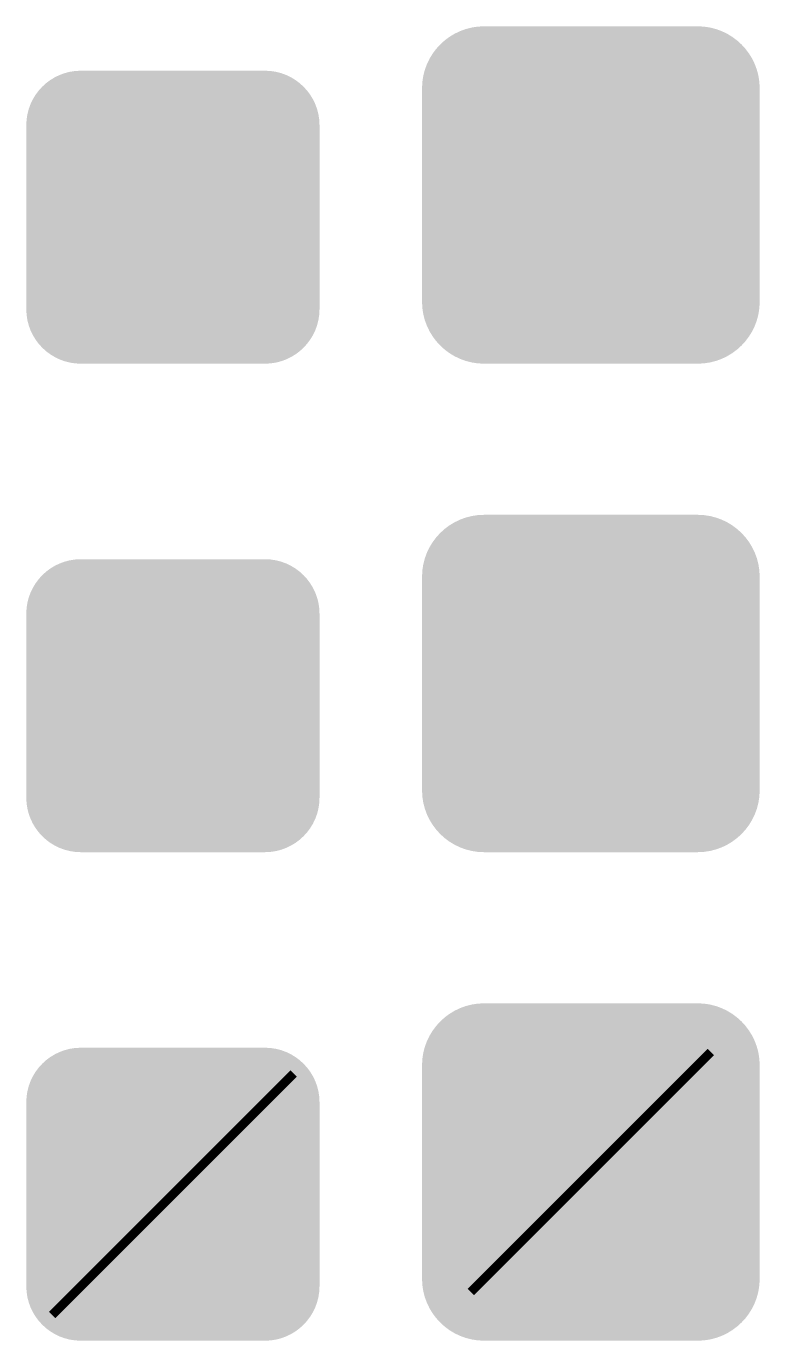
# Model space of a CAD drawing. Header units: millimetres. Extents: x 5277 to 6029, y 2052 to 2709.
# Drawn here: x 5937 to 5953.5, y 2447.63 to 2477.23 of the extents above; entities that cross this region are included whole.
import ezdxf

# ---------------------------------------------------------------- set-up
doc = ezdxf.new("R2010")
doc.units = ezdxf.units.MM
doc.layers.add('WaterTransportObj', color=7, linetype='CONTINUOUS', true_color=0x000000)

# ---------------------------------------------------------------- blocks, each defined once
blk = doc.blocks.new('602031307_план_мз')
at = {"layer": 'WaterTransportObj', "linetype": 'Continuous'}
h = blk.add_hatch(color=256, dxfattribs=at)
edge = h.paths.add_edge_path()
edge.add_spline(control_points=[(0, 0), (0, 0.675), (0.55, 1.225), (1.225, 1.225)], knot_values=[-1, -1, -1, -1, 0, 0, 0, 0], degree=3, periodic=0)
edge.add_line((1.225, 1.225), (5.372, 1.225))
edge.add_spline(control_points=[(5.372, 1.225), (6.047, 1.225), (6.598, 0.675), (6.598, 0)], knot_values=[-1, -1, -1, -1, 0, 0, 0, 0], degree=3, periodic=0)
edge.add_line((6.598, 0), (6.598, -4.147))
edge.add_spline(control_points=[(6.598, -4.147), (6.598, -4.822), (6.047, -5.372), (5.372, -5.372)], knot_values=[-1, -1, -1, -1, 0, 0, 0, 0], degree=3, periodic=0)
edge.add_line((5.372, -5.372), (1.225, -5.372))
edge.add_spline(control_points=[(1.225, -5.372), (0.55, -5.372), (0, -4.822), (0, -4.147)], knot_values=[-1, -1, -1, -1, 0, 0, 0, 0], degree=3, periodic=0)
edge.add_line((0, -4.147), (0, 0))
edge = h.paths.add_edge_path(flags=16)
edge.add_spline(control_points=[(0.313, -4.147), (0.313, -4.652), (0.72, -5.059), (1.225, -5.059)], knot_values=[-1, -1, -1, -1, 0, 0, 0, 0], degree=3, periodic=0)
edge.add_line((1.225, -5.059), (5.372, -5.059))
edge.add_spline(control_points=[(5.372, -5.059), (5.878, -5.059), (6.285, -4.652), (6.285, -4.147)], knot_values=[-1, -1, -1, -1, 0, 0, 0, 0], degree=3, periodic=0)
edge.add_line((6.285, -4.147), (6.285, 0))
edge.add_spline(control_points=[(6.285, 0), (6.285, 0.505), (5.878, 0.912), (5.372, 0.912)], knot_values=[-1, -1, -1, -1, 0, 0, 0, 0], degree=3, periodic=0)
edge.add_line((5.372, 0.912), (1.225, 0.912))
edge.add_spline(control_points=[(1.225, 0.912), (0.72, 0.912), (0.313, 0.505), (0.313, 0)], knot_values=[-1, -1, -1, -1, 0, 0, 0, 0], degree=3, periodic=0)
edge.add_line((0.313, 0), (0.313, -4.147))
at = {"layer": 'WaterTransportObj', "linetype": 'Continuous', "true_color": 0xff0000}
h = blk.add_hatch(color=1, dxfattribs=at)
edge = h.paths.add_edge_path()
edge.add_line((0.313, 0), (0.313, -4.147))
edge.add_spline(control_points=[(0.313, -4.147), (0.313, -4.652), (0.72, -5.059), (1.225, -5.059)], knot_values=[-1, -1, -1, -1, 0, 0, 0, 0], degree=3, periodic=0)
edge.add_line((1.225, -5.059), (5.372, -5.059))
edge.add_spline(control_points=[(5.372, -5.059), (5.878, -5.059), (6.285, -4.652), (6.285, -4.147)], knot_values=[-1, -1, -1, -1, 0, 0, 0, 0], degree=3, periodic=0)
edge.add_line((6.285, -4.147), (6.285, 0))
edge.add_spline(control_points=[(6.285, 0), (6.285, 0.505), (5.878, 0.912), (5.372, 0.912)], knot_values=[-1, -1, -1, -1, 0, 0, 0, 0], degree=3, periodic=0)
edge.add_line((5.372, 0.912), (1.225, 0.912))
edge.add_spline(control_points=[(1.225, 0.912), (0.72, 0.912), (0.313, 0.505), (0.313, 0)], knot_values=[-1, -1, -1, -1, 0, 0, 0, 0], degree=3, periodic=0)
at = {"layer": 'WaterTransportObj', "linetype": 'Continuous'}
blk.add_hatch(color=256, dxfattribs=at).paths.add_polyline_path([(3.812, 0.432), (3.827, 0.432), (3.845, 0.429), (3.849, 0.425), (3.892, 0.407), (3.936, 0.341), (3.936, 0.294), (3.936, -1.074), (3.936, -2.441), (3.936, -2.919), (3.936, -3.396), (3.936, -3.407), (3.933, -3.426), (3.929, -3.433), (4.06, -3.433), (4.06, -2.35), (4.06, -1.267), (4.06, -0.888), (4.06, -0.508), (4.06, -0.479), (4.097, -0.435), (4.133, -0.421), (4.137, -0.421), (4.14, -0.421), (4.155, -0.414), (4.184, -0.414), (4.224, -0.435), (4.235, -0.457), (6.037, -3.389), (6.044, -3.404), (6.051, -3.429), (6.051, -3.44), (6.051, -3.488), (6.004, -3.535), (5.956, -3.535), (5.395, -3.535), (5.395, -3.55), (5.395, -3.739), (5.395, -3.776), (5.373, -3.87), (5.351, -3.929), (5.336, -3.969), (5.289, -4.06), (5.256, -4.111), (5.227, -4.159), (5.161, -4.242), (5.125, -4.279), (5.078, -4.326), (4.972, -4.374), (4.913, -4.374), (4.855, -4.374), (4.713, -4.301), (4.629, -4.228), (4.618, -4.217), (4.596, -4.199), (4.585, -4.191), (4.574, -4.184), (4.556, -4.173), (4.549, -4.17), (4.534, -4.155), (4.531, -4.159), (4.527, -4.162), (4.523, -4.166), (4.514, -4.173), (4.509, -4.177), (4.503, -4.18), (4.489, -4.191), (4.48, -4.199), (4.47, -4.206), (4.454, -4.221), (4.447, -4.228), (4.363, -4.301), (4.217, -4.374), (4.155, -4.374), (4.1, -4.374), (3.987, -4.323), (3.929, -4.272), (3.922, -4.264), (3.918, -4.261), (3.905, -4.252), (3.896, -4.246), (3.887, -4.241), (3.874, -4.231), (3.871, -4.228), (3.863, -4.221), (3.849, -4.206), (3.841, -4.199), (3.834, -4.191), (3.823, -4.184), (3.82, -4.184), (3.812, -4.18), (3.798, -4.173), (3.79, -4.17), (3.783, -4.17), (3.776, -4.166), (3.776, -4.162), (3.77, -4.166), (3.765, -4.17), (3.759, -4.173), (3.745, -4.184), (3.736, -4.191), (3.727, -4.199), (3.706, -4.217), (3.696, -4.228), (3.619, -4.293), (3.484, -4.363), (3.426, -4.366), (3.422, -4.368), (3.418, -4.37), (3.415, -4.372), (3.407, -4.374), (3.404, -4.374), (3.382, -4.374), (3.338, -4.366), (3.316, -4.359), (3.313, -4.359), (3.304, -4.355), (3.298, -4.352), (3.293, -4.348), (3.283, -4.345), (3.28, -4.345), (3.276, -4.345), (3.265, -4.337), (3.258, -4.33), (3.229, -4.315), (3.189, -4.29), (3.178, -4.279), (3.17, -4.272), (3.167, -4.272), (3.161, -4.268), (3.159, -4.264), (3.158, -4.261), (3.152, -4.253), (3.149, -4.25), (3.149, -4.246), (3.141, -4.239), (3.134, -4.235), (3.119, -4.228), (3.108, -4.217), (3.087, -4.199), (3.076, -4.191), (3.065, -4.184), (3.046, -4.173), (3.039, -4.17), (3.025, -4.155), (3.021, -4.159), (3.017, -4.162), (3.014, -4.166), (3.005, -4.173), (2.999, -4.177), (2.994, -4.18), (2.979, -4.191), (2.97, -4.199), (2.961, -4.206), (2.944, -4.221), (2.937, -4.228), (2.853, -4.301), (2.707, -4.374), (2.645, -4.374), (2.587, -4.374), (2.445, -4.301), (2.361, -4.228), (2.346, -4.217), (2.313, -4.191), (2.295, -4.177), (2.284, -4.166), (2.273, -4.155), (2.266, -4.16), (2.259, -4.166), (2.252, -4.171), (2.233, -4.184), (2.222, -4.191), (2.211, -4.199), (2.19, -4.217), (2.179, -4.228), (2.095, -4.301), (1.952, -4.374), (1.894, -4.374), (1.839, -4.374), (1.737, -4.334), (1.69, -4.293), (1.653, -4.264), (1.581, -4.184), (1.544, -4.133), (1.467, -4.02), (1.391, -3.827), (1.391, -3.747), (1.391, -3.739), (1.391, -3.55), (1.391, -3.535), (0.822, -3.535), (0.618, -3.535), (0.549, -3.535), (0.479, -3.466), (0.479, -3.396), (0.479, -3.367), (0.498, -3.32), (0.516, -3.302), (3.688, 0.381), (3.714, 0.407), (3.768, 0.432), (3.798, 0.432)])
blk = doc.blocks.new('602031307_план_рз')
at = {"layer": 'WaterTransportObj', "linetype": 'Continuous'}
h = blk.add_hatch(color=256, dxfattribs=at)
edge = h.paths.add_edge_path()
edge.add_spline(control_points=[(-0.095, -0.169), (-0.095, 0.599), (0.531, 1.225), (1.3, 1.225)], knot_values=[-1, -1, -1, -1, 0, 0, 0, 0], degree=3, periodic=0)
edge.add_line((1.3, 1.225), (6.108, 1.225))
edge.add_spline(control_points=[(6.108, 1.225), (6.877, 1.225), (7.503, 0.599), (7.503, -0.169)], knot_values=[-1, -1, -1, -1, 0, 0, 0, 0], degree=3, periodic=0)
edge.add_line((7.503, -0.169), (7.503, -4.978))
edge.add_spline(control_points=[(7.503, -4.978), (7.503, -5.747), (6.877, -6.372), (6.108, -6.372)], knot_values=[-1, -1, -1, -1, 0, 0, 0, 0], degree=3, periodic=0)
edge.add_line((6.108, -6.372), (1.3, -6.372))
edge.add_spline(control_points=[(1.3, -6.372), (0.531, -6.372), (-0.095, -5.747), (-0.095, -4.978)], knot_values=[-1, -1, -1, -1, 0, 0, 0, 0], degree=3, periodic=0)
edge.add_line((-0.095, -4.978), (-0.095, -0.169))
edge = h.paths.add_edge_path(flags=16)
edge.add_spline(control_points=[(0.218, -4.978), (0.218, -5.577), (0.701, -6.059), (1.3, -6.059)], knot_values=[-1, -1, -1, -1, 0, 0, 0, 0], degree=3, periodic=0)
edge.add_line((1.3, -6.059), (6.108, -6.059))
edge.add_spline(control_points=[(6.108, -6.059), (6.707, -6.059), (7.19, -5.577), (7.19, -4.978)], knot_values=[-1, -1, -1, -1, 0, 0, 0, 0], degree=3, periodic=0)
edge.add_line((7.19, -4.978), (7.19, -0.169))
edge.add_spline(control_points=[(7.19, -0.169), (7.19, 0.43), (6.707, 0.912), (6.108, 0.912)], knot_values=[-1, -1, -1, -1, 0, 0, 0, 0], degree=3, periodic=0)
edge.add_line((6.108, 0.912), (1.3, 0.912))
edge.add_spline(control_points=[(1.3, 0.912), (0.701, 0.912), (0.218, 0.43), (0.218, -0.169)], knot_values=[-1, -1, -1, -1, 0, 0, 0, 0], degree=3, periodic=0)
edge.add_line((0.218, -0.169), (0.218, -4.978))
at = {"layer": 'WaterTransportObj', "linetype": 'Continuous', "true_color": 0xff0000}
h = blk.add_hatch(color=1, dxfattribs=at)
edge = h.paths.add_edge_path()
edge.add_spline(control_points=[(0.218, -4.978), (0.218, -5.577), (0.701, -6.059), (1.3, -6.059)], knot_values=[-1, -1, -1, -1, 0, 0, 0, 0], degree=3, periodic=0)
edge.add_line((1.3, -6.059), (6.108, -6.059))
edge.add_spline(control_points=[(6.108, -6.059), (6.707, -6.059), (7.19, -5.577), (7.19, -4.978)], knot_values=[-1, -1, -1, -1, 0, 0, 0, 0], degree=3, periodic=0)
edge.add_line((7.19, -4.978), (7.19, -0.169))
edge.add_spline(control_points=[(7.19, -0.169), (7.19, 0.43), (6.707, 0.912), (6.108, 0.912)], knot_values=[-1, -1, -1, -1, 0, 0, 0, 0], degree=3, periodic=0)
edge.add_line((6.108, 0.912), (1.3, 0.912))
edge.add_spline(control_points=[(1.3, 0.912), (0.701, 0.912), (0.218, 0.43), (0.218, -0.169)], knot_values=[-1, -1, -1, -1, 0, 0, 0, 0], degree=3, periodic=0)
edge.add_line((0.218, -0.169), (0.218, -4.978))
at = {"layer": 'WaterTransportObj', "linetype": 'Continuous'}
h = blk.add_hatch(color=256, dxfattribs=at)
edge = h.paths.add_edge_path()
edge.add_line((0.426, -0.513), (0.426, -4.634))
edge.add_spline(control_points=[(0.426, -4.634), (0.426, -5.305), (0.973, -5.852), (1.644, -5.852)], knot_values=[0, 0, 0, 0, 1, 1, 1, 1], degree=3, periodic=0)
edge.add_line((1.644, -5.852), (5.765, -5.852))
edge.add_spline(control_points=[(5.765, -5.852), (6.435, -5.852), (6.983, -5.305), (6.983, -4.634)], knot_values=[0, 0, 0, 0, 1, 1, 1, 1], degree=3, periodic=0)
edge.add_line((6.983, -4.634), (6.983, -0.513))
edge.add_spline(control_points=[(6.983, -0.513), (6.983, 0.158), (6.435, 0.705), (5.765, 0.705)], knot_values=[0, 0, 0, 0, 1, 1, 1, 1], degree=3, periodic=0)
edge.add_line((5.765, 0.705), (1.644, 0.705))
edge.add_spline(control_points=[(1.644, 0.705), (0.973, 0.705), (0.426, 0.158), (0.426, -0.513)], knot_values=[0, 0, 0, 0, 1, 1, 1, 1], degree=3, periodic=0)
edge = h.paths.add_edge_path(flags=16)
edge.add_spline(control_points=[(0.737, -4.634), (0.737, -5.136), (1.142, -5.541), (1.644, -5.541)], knot_values=[-1, -1, -1, -1, 0, 0, 0, 0], degree=3, periodic=0)
edge.add_line((1.644, -5.541), (5.765, -5.541))
edge.add_spline(control_points=[(5.765, -5.541), (6.267, -5.541), (6.671, -5.136), (6.671, -4.634)], knot_values=[-1, -1, -1, -1, 0, 0, 0, 0], degree=3, periodic=0)
edge.add_line((6.671, -4.634), (6.671, -0.513))
edge.add_spline(control_points=[(6.671, -0.513), (6.671, -0.011), (6.267, 0.394), (5.765, 0.394)], knot_values=[-1, -1, -1, -1, 0, 0, 0, 0], degree=3, periodic=0)
edge.add_line((5.765, 0.394), (1.644, 0.394))
edge.add_spline(control_points=[(1.644, 0.394), (1.142, 0.394), (0.737, -0.011), (0.737, -0.513)], knot_values=[-1, -1, -1, -1, 0, 0, 0, 0], degree=3, periodic=0)
edge.add_line((0.737, -0.513), (0.737, -4.634))
blk.add_hatch(color=256, dxfattribs=at).paths.add_polyline_path([(4.199, -0.081), (4.213, -0.081), (4.232, -0.084), (4.235, -0.088), (4.279, -0.106), (4.323, -0.172), (4.323, -0.219), (4.323, -1.587), (4.323, -2.954), (4.323, -3.432), (4.323, -3.909), (4.323, -3.92), (4.319, -3.939), (4.316, -3.946), (4.447, -3.946), (4.447, -2.863), (4.447, -1.78), (4.447, -1.401), (4.447, -1.021), (4.447, -0.992), (4.483, -0.948), (4.52, -0.934), (4.523, -0.934), (4.527, -0.934), (4.542, -0.927), (4.571, -0.927), (4.611, -0.948), (4.622, -0.97), (6.423, -3.902), (6.431, -3.917), (6.438, -3.942), (6.438, -3.953), (6.438, -4.001), (6.39, -4.048), (6.343, -4.048), (5.781, -4.048), (5.781, -4.063), (5.781, -4.252), (5.781, -4.289), (5.76, -4.383), (5.738, -4.442), (5.723, -4.482), (5.676, -4.573), (5.643, -4.624), (5.614, -4.672), (5.548, -4.755), (5.512, -4.792), (5.464, -4.839), (5.358, -4.887), (5.3, -4.887), (5.242, -4.887), (5.1, -4.814), (5.016, -4.741), (5.005, -4.73), (4.983, -4.712), (4.972, -4.704), (4.961, -4.697), (4.943, -4.686), (4.935, -4.682), (4.921, -4.668), (4.917, -4.672), (4.914, -4.675), (4.91, -4.679), (4.901, -4.686), (4.895, -4.69), (4.89, -4.693), (4.875, -4.704), (4.866, -4.712), (4.857, -4.719), (4.841, -4.734), (4.833, -4.741), (4.749, -4.814), (4.604, -4.887), (4.542, -4.887), (4.487, -4.887), (4.374, -4.836), (4.316, -4.785), (4.308, -4.777), (4.305, -4.774), (4.292, -4.765), (4.283, -4.759), (4.274, -4.754), (4.261, -4.744), (4.257, -4.741), (4.25, -4.734), (4.235, -4.719), (4.228, -4.712), (4.221, -4.704), (4.21, -4.697), (4.206, -4.697), (4.199, -4.693), (4.184, -4.686), (4.177, -4.682), (4.17, -4.682), (4.162, -4.679), (4.162, -4.675), (4.157, -4.679), (4.151, -4.682), (4.146, -4.686), (4.131, -4.697), (4.122, -4.704), (4.113, -4.712), (4.093, -4.73), (4.082, -4.741), (4.006, -4.806), (3.871, -4.876), (3.812, -4.879), (3.809, -4.881), (3.805, -4.883), (3.801, -4.885), (3.794, -4.887), (3.79, -4.887), (3.769, -4.887), (3.725, -4.879), (3.703, -4.872), (3.699, -4.872), (3.69, -4.868), (3.685, -4.865), (3.679, -4.861), (3.67, -4.858), (3.666, -4.858), (3.663, -4.858), (3.652, -4.85), (3.645, -4.843), (3.615, -4.828), (3.575, -4.803), (3.564, -4.792), (3.557, -4.785), (3.553, -4.785), (3.548, -4.781), (3.546, -4.777), (3.544, -4.774), (3.539, -4.766), (3.535, -4.763), (3.535, -4.759), (3.528, -4.752), (3.521, -4.748), (3.506, -4.741), (3.495, -4.73), (3.473, -4.712), (3.462, -4.704), (3.451, -4.697), (3.433, -4.686), (3.426, -4.682), (3.411, -4.668), (3.408, -4.672), (3.404, -4.675), (3.4, -4.679), (3.391, -4.686), (3.386, -4.69), (3.38, -4.693), (3.366, -4.704), (3.357, -4.712), (3.347, -4.719), (3.331, -4.734), (3.324, -4.741), (3.24, -4.814), (3.094, -4.887), (3.032, -4.887), (2.974, -4.887), (2.831, -4.814), (2.748, -4.741), (2.733, -4.73), (2.7, -4.704), (2.682, -4.69), (2.671, -4.679), (2.66, -4.668), (2.653, -4.673), (2.645, -4.679), (2.638, -4.684), (2.62, -4.697), (2.609, -4.704), (2.598, -4.712), (2.576, -4.73), (2.565, -4.741), (2.481, -4.814), (2.339, -4.887), (2.281, -4.887), (2.226, -4.887), (2.124, -4.847), (2.077, -4.806), (2.04, -4.777), (1.967, -4.697), (1.931, -4.646), (1.854, -4.533), (1.778, -4.34), (1.778, -4.259), (1.778, -4.252), (1.778, -4.063), (1.778, -4.048), (1.209, -4.048), (1.004, -4.048), (0.935, -4.048), (0.866, -3.979), (0.866, -3.909), (0.866, -3.88), (0.884, -3.833), (0.902, -3.815), (4.075, -0.132), (4.1, -0.106), (4.155, -0.081), (4.184, -0.081)])
blk = doc.blocks.new('602031307_рек_мз')
at = {"layer": 'WaterTransportObj', "linetype": 'Continuous'}
h = blk.add_hatch(color=256, dxfattribs=at)
edge = h.paths.add_edge_path()
edge.add_spline(control_points=[(0, 0), (0, 0.675), (0.55, 1.225), (1.225, 1.225)], knot_values=[-1, -1, -1, -1, 0, 0, 0, 0], degree=3, periodic=0)
edge.add_line((1.225, 1.225), (5.372, 1.225))
edge.add_spline(control_points=[(5.372, 1.225), (6.047, 1.225), (6.598, 0.675), (6.598, 0)], knot_values=[-1, -1, -1, -1, 0, 0, 0, 0], degree=3, periodic=0)
edge.add_line((6.598, 0), (6.598, -4.147))
edge.add_spline(control_points=[(6.598, -4.147), (6.598, -4.822), (6.047, -5.372), (5.372, -5.372)], knot_values=[-1, -1, -1, -1, 0, 0, 0, 0], degree=3, periodic=0)
edge.add_line((5.372, -5.372), (1.225, -5.372))
edge.add_spline(control_points=[(1.225, -5.372), (0.55, -5.372), (0, -4.822), (0, -4.147)], knot_values=[-1, -1, -1, -1, 0, 0, 0, 0], degree=3, periodic=0)
edge.add_line((0, -4.147), (0, 0))
edge = h.paths.add_edge_path(flags=16)
edge.add_spline(control_points=[(0.313, -4.147), (0.313, -4.652), (0.72, -5.059), (1.225, -5.059)], knot_values=[-1, -1, -1, -1, 0, 0, 0, 0], degree=3, periodic=0)
edge.add_line((1.225, -5.059), (5.372, -5.059))
edge.add_spline(control_points=[(5.372, -5.059), (5.878, -5.059), (6.285, -4.652), (6.285, -4.147)], knot_values=[-1, -1, -1, -1, 0, 0, 0, 0], degree=3, periodic=0)
edge.add_line((6.285, -4.147), (6.285, 0))
edge.add_spline(control_points=[(6.285, 0), (6.285, 0.505), (5.878, 0.912), (5.372, 0.912)], knot_values=[-1, -1, -1, -1, 0, 0, 0, 0], degree=3, periodic=0)
edge.add_line((5.372, 0.912), (1.225, 0.912))
edge.add_spline(control_points=[(1.225, 0.912), (0.72, 0.912), (0.313, 0.505), (0.313, 0)], knot_values=[-1, -1, -1, -1, 0, 0, 0, 0], degree=3, periodic=0)
edge.add_line((0.313, 0), (0.313, -4.147))
at = {"layer": 'WaterTransportObj', "linetype": 'Continuous', "true_color": 0xffff00}
h = blk.add_hatch(color=2, dxfattribs=at)
edge = h.paths.add_edge_path()
edge.add_line((0.313, 0), (0.313, -4.147))
edge.add_spline(control_points=[(0.313, -4.147), (0.313, -4.652), (0.72, -5.059), (1.225, -5.059)], knot_values=[-1, -1, -1, -1, 0, 0, 0, 0], degree=3, periodic=0)
edge.add_line((1.225, -5.059), (5.372, -5.059))
edge.add_spline(control_points=[(5.372, -5.059), (5.878, -5.059), (6.285, -4.652), (6.285, -4.147)], knot_values=[-1, -1, -1, -1, 0, 0, 0, 0], degree=3, periodic=0)
edge.add_line((6.285, -4.147), (6.285, 0))
edge.add_spline(control_points=[(6.285, 0), (6.285, 0.505), (5.878, 0.912), (5.372, 0.912)], knot_values=[-1, -1, -1, -1, 0, 0, 0, 0], degree=3, periodic=0)
edge.add_line((5.372, 0.912), (1.225, 0.912))
edge.add_spline(control_points=[(1.225, 0.912), (0.72, 0.912), (0.313, 0.505), (0.313, 0)], knot_values=[-1, -1, -1, -1, 0, 0, 0, 0], degree=3, periodic=0)
at = {"layer": 'WaterTransportObj', "linetype": 'Continuous'}
blk.add_hatch(color=256, dxfattribs=at).paths.add_polyline_path([(3.812, 0.432), (3.827, 0.432), (3.845, 0.429), (3.849, 0.425), (3.892, 0.407), (3.936, 0.341), (3.936, 0.294), (3.936, -1.074), (3.936, -2.441), (3.936, -2.919), (3.936, -3.396), (3.936, -3.407), (3.933, -3.426), (3.929, -3.433), (4.06, -3.433), (4.06, -2.35), (4.06, -1.267), (4.06, -0.888), (4.06, -0.508), (4.06, -0.479), (4.097, -0.435), (4.133, -0.421), (4.137, -0.421), (4.14, -0.421), (4.155, -0.414), (4.184, -0.414), (4.224, -0.435), (4.235, -0.457), (6.037, -3.389), (6.044, -3.404), (6.051, -3.429), (6.051, -3.44), (6.051, -3.488), (6.004, -3.535), (5.956, -3.535), (5.395, -3.535), (5.395, -3.55), (5.395, -3.739), (5.395, -3.776), (5.373, -3.87), (5.351, -3.929), (5.336, -3.969), (5.289, -4.06), (5.256, -4.111), (5.227, -4.159), (5.161, -4.242), (5.125, -4.279), (5.078, -4.326), (4.972, -4.374), (4.913, -4.374), (4.855, -4.374), (4.713, -4.301), (4.629, -4.228), (4.618, -4.217), (4.596, -4.199), (4.585, -4.191), (4.574, -4.184), (4.556, -4.173), (4.549, -4.17), (4.534, -4.155), (4.531, -4.159), (4.527, -4.162), (4.523, -4.166), (4.514, -4.173), (4.509, -4.177), (4.503, -4.18), (4.489, -4.191), (4.48, -4.199), (4.47, -4.206), (4.454, -4.221), (4.447, -4.228), (4.363, -4.301), (4.217, -4.374), (4.155, -4.374), (4.1, -4.374), (3.987, -4.323), (3.929, -4.272), (3.922, -4.264), (3.918, -4.261), (3.905, -4.252), (3.896, -4.246), (3.887, -4.241), (3.874, -4.231), (3.871, -4.228), (3.863, -4.221), (3.849, -4.206), (3.841, -4.199), (3.834, -4.191), (3.823, -4.184), (3.82, -4.184), (3.812, -4.18), (3.798, -4.173), (3.79, -4.17), (3.783, -4.17), (3.776, -4.166), (3.776, -4.162), (3.77, -4.166), (3.765, -4.17), (3.759, -4.173), (3.745, -4.184), (3.736, -4.191), (3.727, -4.199), (3.706, -4.217), (3.696, -4.228), (3.619, -4.293), (3.484, -4.363), (3.426, -4.366), (3.422, -4.368), (3.418, -4.37), (3.415, -4.372), (3.407, -4.374), (3.404, -4.374), (3.382, -4.374), (3.338, -4.366), (3.316, -4.359), (3.313, -4.359), (3.304, -4.355), (3.298, -4.352), (3.293, -4.348), (3.283, -4.345), (3.28, -4.345), (3.276, -4.345), (3.265, -4.337), (3.258, -4.33), (3.229, -4.315), (3.189, -4.29), (3.178, -4.279), (3.17, -4.272), (3.167, -4.272), (3.161, -4.268), (3.159, -4.264), (3.158, -4.261), (3.152, -4.253), (3.149, -4.25), (3.149, -4.246), (3.141, -4.239), (3.134, -4.235), (3.119, -4.228), (3.108, -4.217), (3.087, -4.199), (3.076, -4.191), (3.065, -4.184), (3.046, -4.173), (3.039, -4.17), (3.025, -4.155), (3.021, -4.159), (3.017, -4.162), (3.014, -4.166), (3.005, -4.173), (2.999, -4.177), (2.994, -4.18), (2.979, -4.191), (2.97, -4.199), (2.961, -4.206), (2.944, -4.221), (2.937, -4.228), (2.853, -4.301), (2.707, -4.374), (2.645, -4.374), (2.587, -4.374), (2.445, -4.301), (2.361, -4.228), (2.346, -4.217), (2.313, -4.191), (2.295, -4.177), (2.284, -4.166), (2.273, -4.155), (2.266, -4.16), (2.259, -4.166), (2.252, -4.171), (2.233, -4.184), (2.222, -4.191), (2.211, -4.199), (2.19, -4.217), (2.179, -4.228), (2.095, -4.301), (1.952, -4.374), (1.894, -4.374), (1.839, -4.374), (1.737, -4.334), (1.69, -4.293), (1.653, -4.264), (1.581, -4.184), (1.544, -4.133), (1.467, -4.02), (1.391, -3.827), (1.391, -3.747), (1.391, -3.739), (1.391, -3.55), (1.391, -3.535), (0.822, -3.535), (0.618, -3.535), (0.549, -3.535), (0.479, -3.466), (0.479, -3.396), (0.479, -3.367), (0.498, -3.32), (0.516, -3.302), (3.688, 0.381), (3.714, 0.407), (3.768, 0.432), (3.798, 0.432)])
blk = doc.blocks.new('602031307_рек_рз')
at = {"layer": 'WaterTransportObj', "linetype": 'Continuous'}
h = blk.add_hatch(color=256, dxfattribs=at)
edge = h.paths.add_edge_path()
edge.add_spline(control_points=[(-0.095, -0.169), (-0.095, 0.599), (0.531, 1.225), (1.3, 1.225)], knot_values=[-1, -1, -1, -1, 0, 0, 0, 0], degree=3, periodic=0)
edge.add_line((1.3, 1.225), (6.108, 1.225))
edge.add_spline(control_points=[(6.108, 1.225), (6.877, 1.225), (7.503, 0.599), (7.503, -0.169)], knot_values=[-1, -1, -1, -1, 0, 0, 0, 0], degree=3, periodic=0)
edge.add_line((7.503, -0.169), (7.503, -4.978))
edge.add_spline(control_points=[(7.503, -4.978), (7.503, -5.747), (6.877, -6.372), (6.108, -6.372)], knot_values=[-1, -1, -1, -1, 0, 0, 0, 0], degree=3, periodic=0)
edge.add_line((6.108, -6.372), (1.3, -6.372))
edge.add_spline(control_points=[(1.3, -6.372), (0.531, -6.372), (-0.095, -5.747), (-0.095, -4.978)], knot_values=[-1, -1, -1, -1, 0, 0, 0, 0], degree=3, periodic=0)
edge.add_line((-0.095, -4.978), (-0.095, -0.169))
edge = h.paths.add_edge_path(flags=16)
edge.add_spline(control_points=[(0.218, -4.978), (0.218, -5.577), (0.701, -6.059), (1.3, -6.059)], knot_values=[-1, -1, -1, -1, 0, 0, 0, 0], degree=3, periodic=0)
edge.add_line((1.3, -6.059), (6.108, -6.059))
edge.add_spline(control_points=[(6.108, -6.059), (6.707, -6.059), (7.19, -5.577), (7.19, -4.978)], knot_values=[-1, -1, -1, -1, 0, 0, 0, 0], degree=3, periodic=0)
edge.add_line((7.19, -4.978), (7.19, -0.169))
edge.add_spline(control_points=[(7.19, -0.169), (7.19, 0.43), (6.707, 0.912), (6.108, 0.912)], knot_values=[-1, -1, -1, -1, 0, 0, 0, 0], degree=3, periodic=0)
edge.add_line((6.108, 0.912), (1.3, 0.912))
edge.add_spline(control_points=[(1.3, 0.912), (0.701, 0.912), (0.218, 0.43), (0.218, -0.169)], knot_values=[-1, -1, -1, -1, 0, 0, 0, 0], degree=3, periodic=0)
edge.add_line((0.218, -0.169), (0.218, -4.978))
at = {"layer": 'WaterTransportObj', "linetype": 'Continuous', "true_color": 0xffff00}
h = blk.add_hatch(color=2, dxfattribs=at)
edge = h.paths.add_edge_path()
edge.add_spline(control_points=[(0.218, -4.978), (0.218, -5.577), (0.701, -6.059), (1.3, -6.059)], knot_values=[-1, -1, -1, -1, 0, 0, 0, 0], degree=3, periodic=0)
edge.add_line((1.3, -6.059), (6.108, -6.059))
edge.add_spline(control_points=[(6.108, -6.059), (6.707, -6.059), (7.19, -5.577), (7.19, -4.978)], knot_values=[-1, -1, -1, -1, 0, 0, 0, 0], degree=3, periodic=0)
edge.add_line((7.19, -4.978), (7.19, -0.169))
edge.add_spline(control_points=[(7.19, -0.169), (7.19, 0.43), (6.707, 0.912), (6.108, 0.912)], knot_values=[-1, -1, -1, -1, 0, 0, 0, 0], degree=3, periodic=0)
edge.add_line((6.108, 0.912), (1.3, 0.912))
edge.add_spline(control_points=[(1.3, 0.912), (0.701, 0.912), (0.218, 0.43), (0.218, -0.169)], knot_values=[-1, -1, -1, -1, 0, 0, 0, 0], degree=3, periodic=0)
edge.add_line((0.218, -0.169), (0.218, -4.978))
at = {"layer": 'WaterTransportObj', "linetype": 'Continuous'}
h = blk.add_hatch(color=256, dxfattribs=at)
edge = h.paths.add_edge_path()
edge.add_line((0.426, -0.513), (0.426, -4.634))
edge.add_spline(control_points=[(0.426, -4.634), (0.426, -5.305), (0.973, -5.852), (1.644, -5.852)], knot_values=[0, 0, 0, 0, 1, 1, 1, 1], degree=3, periodic=0)
edge.add_line((1.644, -5.852), (5.765, -5.852))
edge.add_spline(control_points=[(5.765, -5.852), (6.435, -5.852), (6.983, -5.305), (6.983, -4.634)], knot_values=[0, 0, 0, 0, 1, 1, 1, 1], degree=3, periodic=0)
edge.add_line((6.983, -4.634), (6.983, -0.513))
edge.add_spline(control_points=[(6.983, -0.513), (6.983, 0.158), (6.435, 0.705), (5.765, 0.705)], knot_values=[0, 0, 0, 0, 1, 1, 1, 1], degree=3, periodic=0)
edge.add_line((5.765, 0.705), (1.644, 0.705))
edge.add_spline(control_points=[(1.644, 0.705), (0.973, 0.705), (0.426, 0.158), (0.426, -0.513)], knot_values=[0, 0, 0, 0, 1, 1, 1, 1], degree=3, periodic=0)
edge = h.paths.add_edge_path(flags=16)
edge.add_spline(control_points=[(0.737, -4.634), (0.737, -5.136), (1.142, -5.541), (1.644, -5.541)], knot_values=[-1, -1, -1, -1, 0, 0, 0, 0], degree=3, periodic=0)
edge.add_line((1.644, -5.541), (5.765, -5.541))
edge.add_spline(control_points=[(5.765, -5.541), (6.267, -5.541), (6.671, -5.136), (6.671, -4.634)], knot_values=[-1, -1, -1, -1, 0, 0, 0, 0], degree=3, periodic=0)
edge.add_line((6.671, -4.634), (6.671, -0.513))
edge.add_spline(control_points=[(6.671, -0.513), (6.671, -0.011), (6.267, 0.394), (5.765, 0.394)], knot_values=[-1, -1, -1, -1, 0, 0, 0, 0], degree=3, periodic=0)
edge.add_line((5.765, 0.394), (1.644, 0.394))
edge.add_spline(control_points=[(1.644, 0.394), (1.142, 0.394), (0.737, -0.011), (0.737, -0.513)], knot_values=[-1, -1, -1, -1, 0, 0, 0, 0], degree=3, periodic=0)
edge.add_line((0.737, -0.513), (0.737, -4.634))
blk.add_hatch(color=256, dxfattribs=at).paths.add_polyline_path([(4.199, -0.081), (4.213, -0.081), (4.232, -0.084), (4.235, -0.088), (4.279, -0.106), (4.323, -0.172), (4.323, -0.219), (4.323, -1.587), (4.323, -2.954), (4.323, -3.432), (4.323, -3.909), (4.323, -3.92), (4.319, -3.939), (4.316, -3.946), (4.447, -3.946), (4.447, -2.863), (4.447, -1.78), (4.447, -1.401), (4.447, -1.021), (4.447, -0.992), (4.483, -0.948), (4.52, -0.934), (4.523, -0.934), (4.527, -0.934), (4.542, -0.927), (4.571, -0.927), (4.611, -0.948), (4.622, -0.97), (6.423, -3.902), (6.431, -3.917), (6.438, -3.942), (6.438, -3.953), (6.438, -4.001), (6.39, -4.048), (6.343, -4.048), (5.781, -4.048), (5.781, -4.063), (5.781, -4.252), (5.781, -4.289), (5.76, -4.383), (5.738, -4.442), (5.723, -4.482), (5.676, -4.573), (5.643, -4.624), (5.614, -4.672), (5.548, -4.755), (5.512, -4.792), (5.464, -4.839), (5.358, -4.887), (5.3, -4.887), (5.242, -4.887), (5.1, -4.814), (5.016, -4.741), (5.005, -4.73), (4.983, -4.712), (4.972, -4.704), (4.961, -4.697), (4.943, -4.686), (4.935, -4.682), (4.921, -4.668), (4.917, -4.672), (4.914, -4.675), (4.91, -4.679), (4.901, -4.686), (4.895, -4.69), (4.89, -4.693), (4.875, -4.704), (4.866, -4.712), (4.857, -4.719), (4.841, -4.734), (4.833, -4.741), (4.749, -4.814), (4.604, -4.887), (4.542, -4.887), (4.487, -4.887), (4.374, -4.836), (4.316, -4.785), (4.308, -4.777), (4.305, -4.774), (4.292, -4.765), (4.283, -4.759), (4.274, -4.754), (4.261, -4.744), (4.257, -4.741), (4.25, -4.734), (4.235, -4.719), (4.228, -4.712), (4.221, -4.704), (4.21, -4.697), (4.206, -4.697), (4.199, -4.693), (4.184, -4.686), (4.177, -4.682), (4.17, -4.682), (4.162, -4.679), (4.162, -4.675), (4.157, -4.679), (4.151, -4.682), (4.146, -4.686), (4.131, -4.697), (4.122, -4.704), (4.113, -4.712), (4.093, -4.73), (4.082, -4.741), (4.006, -4.806), (3.871, -4.876), (3.812, -4.879), (3.809, -4.881), (3.805, -4.883), (3.801, -4.885), (3.794, -4.887), (3.79, -4.887), (3.769, -4.887), (3.725, -4.879), (3.703, -4.872), (3.699, -4.872), (3.69, -4.868), (3.685, -4.865), (3.679, -4.861), (3.67, -4.858), (3.666, -4.858), (3.663, -4.858), (3.652, -4.85), (3.645, -4.843), (3.615, -4.828), (3.575, -4.803), (3.564, -4.792), (3.557, -4.785), (3.553, -4.785), (3.548, -4.781), (3.546, -4.777), (3.544, -4.774), (3.539, -4.766), (3.535, -4.763), (3.535, -4.759), (3.528, -4.752), (3.521, -4.748), (3.506, -4.741), (3.495, -4.73), (3.473, -4.712), (3.462, -4.704), (3.451, -4.697), (3.433, -4.686), (3.426, -4.682), (3.411, -4.668), (3.408, -4.672), (3.404, -4.675), (3.4, -4.679), (3.391, -4.686), (3.386, -4.69), (3.38, -4.693), (3.366, -4.704), (3.357, -4.712), (3.347, -4.719), (3.331, -4.734), (3.324, -4.741), (3.24, -4.814), (3.094, -4.887), (3.032, -4.887), (2.974, -4.887), (2.831, -4.814), (2.748, -4.741), (2.733, -4.73), (2.7, -4.704), (2.682, -4.69), (2.671, -4.679), (2.66, -4.668), (2.653, -4.673), (2.645, -4.679), (2.638, -4.684), (2.62, -4.697), (2.609, -4.704), (2.598, -4.712), (2.576, -4.73), (2.565, -4.741), (2.481, -4.814), (2.339, -4.887), (2.281, -4.887), (2.226, -4.887), (2.124, -4.847), (2.077, -4.806), (2.04, -4.777), (1.967, -4.697), (1.931, -4.646), (1.854, -4.533), (1.778, -4.34), (1.778, -4.259), (1.778, -4.252), (1.778, -4.063), (1.778, -4.048), (1.209, -4.048), (1.004, -4.048), (0.935, -4.048), (0.866, -3.979), (0.866, -3.909), (0.866, -3.88), (0.884, -3.833), (0.902, -3.815), (4.075, -0.132), (4.1, -0.106), (4.155, -0.081), (4.184, -0.081)])
blk = doc.blocks.new('602031307_ликв_мз')
at = {"layer": 'WaterTransportObj', "linetype": 'Continuous'}
h = blk.add_hatch(color=256, dxfattribs=at)
edge = h.paths.add_edge_path()
edge.add_spline(control_points=[(0, 0), (0, 0.675), (0.55, 1.225), (1.225, 1.225)], knot_values=[-1, -1, -1, -1, 0, 0, 0, 0], degree=3, periodic=0)
edge.add_line((1.225, 1.225), (5.372, 1.225))
edge.add_spline(control_points=[(5.372, 1.225), (6.047, 1.225), (6.598, 0.675), (6.598, 0)], knot_values=[-1, -1, -1, -1, 0, 0, 0, 0], degree=3, periodic=0)
edge.add_line((6.598, 0), (6.598, -4.147))
edge.add_spline(control_points=[(6.598, -4.147), (6.598, -4.822), (6.047, -5.372), (5.372, -5.372)], knot_values=[-1, -1, -1, -1, 0, 0, 0, 0], degree=3, periodic=0)
edge.add_line((5.372, -5.372), (1.225, -5.372))
edge.add_spline(control_points=[(1.225, -5.372), (0.55, -5.372), (0, -4.822), (0, -4.147)], knot_values=[-1, -1, -1, -1, 0, 0, 0, 0], degree=3, periodic=0)
edge.add_line((0, -4.147), (0, 0))
edge = h.paths.add_edge_path(flags=16)
edge.add_spline(control_points=[(0.313, -4.147), (0.313, -4.652), (0.72, -5.059), (1.225, -5.059)], knot_values=[-1, -1, -1, -1, 0, 0, 0, 0], degree=3, periodic=0)
edge.add_line((1.225, -5.059), (5.372, -5.059))
edge.add_spline(control_points=[(5.372, -5.059), (5.878, -5.059), (6.285, -4.652), (6.285, -4.147)], knot_values=[-1, -1, -1, -1, 0, 0, 0, 0], degree=3, periodic=0)
edge.add_line((6.285, -4.147), (6.285, 0))
edge.add_spline(control_points=[(6.285, 0), (6.285, 0.505), (5.878, 0.912), (5.372, 0.912)], knot_values=[-1, -1, -1, -1, 0, 0, 0, 0], degree=3, periodic=0)
edge.add_line((5.372, 0.912), (1.225, 0.912))
edge.add_spline(control_points=[(1.225, 0.912), (0.72, 0.912), (0.313, 0.505), (0.313, 0)], knot_values=[-1, -1, -1, -1, 0, 0, 0, 0], degree=3, periodic=0)
edge.add_line((0.313, 0), (0.313, -4.147))
at = {"layer": 'WaterTransportObj', "linetype": 'Continuous', "true_color": 0xffffff}
h = blk.add_hatch(color=7, dxfattribs=at)
edge = h.paths.add_edge_path()
edge.add_line((0.313, 0), (0.313, -4.147))
edge.add_spline(control_points=[(0.313, -4.147), (0.313, -4.652), (0.72, -5.059), (1.225, -5.059)], knot_values=[-1, -1, -1, -1, 0, 0, 0, 0], degree=3, periodic=0)
edge.add_line((1.225, -5.059), (5.372, -5.059))
edge.add_spline(control_points=[(5.372, -5.059), (5.878, -5.059), (6.285, -4.652), (6.285, -4.147)], knot_values=[-1, -1, -1, -1, 0, 0, 0, 0], degree=3, periodic=0)
edge.add_line((6.285, -4.147), (6.285, 0))
edge.add_spline(control_points=[(6.285, 0), (6.285, 0.505), (5.878, 0.912), (5.372, 0.912)], knot_values=[-1, -1, -1, -1, 0, 0, 0, 0], degree=3, periodic=0)
edge.add_line((5.372, 0.912), (1.225, 0.912))
edge.add_spline(control_points=[(1.225, 0.912), (0.72, 0.912), (0.313, 0.505), (0.313, 0)], knot_values=[-1, -1, -1, -1, 0, 0, 0, 0], degree=3, periodic=0)
at = {"layer": 'WaterTransportObj', "linetype": 'Continuous'}
blk.add_hatch(color=256, dxfattribs=at).paths.add_polyline_path([(3.812, 0.432), (3.827, 0.432), (3.845, 0.429), (3.849, 0.425), (3.892, 0.407), (3.936, 0.341), (3.936, 0.294), (3.936, -1.074), (3.936, -2.441), (3.936, -2.919), (3.936, -3.396), (3.936, -3.407), (3.933, -3.426), (3.929, -3.433), (4.06, -3.433), (4.06, -2.35), (4.06, -1.267), (4.06, -0.888), (4.06, -0.508), (4.06, -0.479), (4.097, -0.435), (4.133, -0.421), (4.137, -0.421), (4.14, -0.421), (4.155, -0.414), (4.184, -0.414), (4.224, -0.435), (4.235, -0.457), (6.037, -3.389), (6.044, -3.404), (6.051, -3.429), (6.051, -3.44), (6.051, -3.488), (6.004, -3.535), (5.956, -3.535), (5.395, -3.535), (5.395, -3.55), (5.395, -3.739), (5.395, -3.776), (5.373, -3.87), (5.351, -3.929), (5.336, -3.969), (5.289, -4.06), (5.256, -4.111), (5.227, -4.159), (5.161, -4.242), (5.125, -4.279), (5.078, -4.326), (4.972, -4.374), (4.913, -4.374), (4.855, -4.374), (4.713, -4.301), (4.629, -4.228), (4.618, -4.217), (4.596, -4.199), (4.585, -4.191), (4.574, -4.184), (4.556, -4.173), (4.549, -4.17), (4.534, -4.155), (4.531, -4.159), (4.527, -4.162), (4.523, -4.166), (4.514, -4.173), (4.509, -4.177), (4.503, -4.18), (4.489, -4.191), (4.48, -4.199), (4.47, -4.206), (4.454, -4.221), (4.447, -4.228), (4.363, -4.301), (4.217, -4.374), (4.155, -4.374), (4.1, -4.374), (3.987, -4.323), (3.929, -4.272), (3.922, -4.264), (3.918, -4.261), (3.905, -4.252), (3.896, -4.246), (3.887, -4.241), (3.874, -4.231), (3.871, -4.228), (3.863, -4.221), (3.849, -4.206), (3.841, -4.199), (3.834, -4.191), (3.823, -4.184), (3.82, -4.184), (3.812, -4.18), (3.798, -4.173), (3.79, -4.17), (3.783, -4.17), (3.776, -4.166), (3.776, -4.162), (3.77, -4.166), (3.765, -4.17), (3.759, -4.173), (3.745, -4.184), (3.736, -4.191), (3.727, -4.199), (3.706, -4.217), (3.696, -4.228), (3.619, -4.293), (3.484, -4.363), (3.426, -4.366), (3.422, -4.368), (3.418, -4.37), (3.415, -4.372), (3.407, -4.374), (3.404, -4.374), (3.382, -4.374), (3.338, -4.366), (3.316, -4.359), (3.313, -4.359), (3.304, -4.355), (3.298, -4.352), (3.293, -4.348), (3.283, -4.345), (3.28, -4.345), (3.276, -4.345), (3.265, -4.337), (3.258, -4.33), (3.229, -4.315), (3.189, -4.29), (3.178, -4.279), (3.17, -4.272), (3.167, -4.272), (3.161, -4.268), (3.159, -4.264), (3.158, -4.261), (3.152, -4.253), (3.149, -4.25), (3.149, -4.246), (3.141, -4.239), (3.134, -4.235), (3.119, -4.228), (3.108, -4.217), (3.087, -4.199), (3.076, -4.191), (3.065, -4.184), (3.046, -4.173), (3.039, -4.17), (3.025, -4.155), (3.021, -4.159), (3.017, -4.162), (3.014, -4.166), (3.005, -4.173), (2.999, -4.177), (2.994, -4.18), (2.979, -4.191), (2.97, -4.199), (2.961, -4.206), (2.944, -4.221), (2.937, -4.228), (2.853, -4.301), (2.707, -4.374), (2.645, -4.374), (2.587, -4.374), (2.445, -4.301), (2.361, -4.228), (2.346, -4.217), (2.313, -4.191), (2.295, -4.177), (2.284, -4.166), (2.273, -4.155), (2.266, -4.16), (2.259, -4.166), (2.252, -4.171), (2.233, -4.184), (2.222, -4.191), (2.211, -4.199), (2.19, -4.217), (2.179, -4.228), (2.095, -4.301), (1.952, -4.374), (1.894, -4.374), (1.839, -4.374), (1.737, -4.334), (1.69, -4.293), (1.653, -4.264), (1.581, -4.184), (1.544, -4.133), (1.467, -4.02), (1.391, -3.827), (1.391, -3.747), (1.391, -3.739), (1.391, -3.55), (1.391, -3.535), (0.822, -3.535), (0.618, -3.535), (0.549, -3.535), (0.479, -3.466), (0.479, -3.396), (0.479, -3.367), (0.498, -3.32), (0.516, -3.302), (3.688, 0.381), (3.714, 0.407), (3.768, 0.432), (3.798, 0.432)])
at = {"layer": 'WaterTransportObj', "color": 1, "linetype": 'Continuous', "true_color": 0xff0000, "const_width": 0.2}
blk.add_lwpolyline([(0.58, -4.793), (6.018, 0.646)], dxfattribs=at)
blk = doc.blocks.new('602031307_ликв_рз')
at = {"layer": 'WaterTransportObj', "linetype": 'Continuous'}
h = blk.add_hatch(color=256, dxfattribs=at)
edge = h.paths.add_edge_path()
edge.add_spline(control_points=[(-0.095, -0.169), (-0.095, 0.599), (0.531, 1.225), (1.3, 1.225)], knot_values=[-1, -1, -1, -1, 0, 0, 0, 0], degree=3, periodic=0)
edge.add_line((1.3, 1.225), (6.108, 1.225))
edge.add_spline(control_points=[(6.108, 1.225), (6.877, 1.225), (7.503, 0.599), (7.503, -0.169)], knot_values=[-1, -1, -1, -1, 0, 0, 0, 0], degree=3, periodic=0)
edge.add_line((7.503, -0.169), (7.503, -4.978))
edge.add_spline(control_points=[(7.503, -4.978), (7.503, -5.747), (6.877, -6.372), (6.108, -6.372)], knot_values=[-1, -1, -1, -1, 0, 0, 0, 0], degree=3, periodic=0)
edge.add_line((6.108, -6.372), (1.3, -6.372))
edge.add_spline(control_points=[(1.3, -6.372), (0.531, -6.372), (-0.095, -5.747), (-0.095, -4.978)], knot_values=[-1, -1, -1, -1, 0, 0, 0, 0], degree=3, periodic=0)
edge.add_line((-0.095, -4.978), (-0.095, -0.169))
edge = h.paths.add_edge_path(flags=16)
edge.add_spline(control_points=[(0.218, -4.978), (0.218, -5.577), (0.701, -6.059), (1.3, -6.059)], knot_values=[-1, -1, -1, -1, 0, 0, 0, 0], degree=3, periodic=0)
edge.add_line((1.3, -6.059), (6.108, -6.059))
edge.add_spline(control_points=[(6.108, -6.059), (6.707, -6.059), (7.19, -5.577), (7.19, -4.978)], knot_values=[-1, -1, -1, -1, 0, 0, 0, 0], degree=3, periodic=0)
edge.add_line((7.19, -4.978), (7.19, -0.169))
edge.add_spline(control_points=[(7.19, -0.169), (7.19, 0.43), (6.707, 0.912), (6.108, 0.912)], knot_values=[-1, -1, -1, -1, 0, 0, 0, 0], degree=3, periodic=0)
edge.add_line((6.108, 0.912), (1.3, 0.912))
edge.add_spline(control_points=[(1.3, 0.912), (0.701, 0.912), (0.218, 0.43), (0.218, -0.169)], knot_values=[-1, -1, -1, -1, 0, 0, 0, 0], degree=3, periodic=0)
edge.add_line((0.218, -0.169), (0.218, -4.978))
at = {"layer": 'WaterTransportObj', "linetype": 'Continuous', "true_color": 0xffffff}
h = blk.add_hatch(color=7, dxfattribs=at)
edge = h.paths.add_edge_path()
edge.add_spline(control_points=[(0.218, -4.978), (0.218, -5.577), (0.701, -6.059), (1.3, -6.059)], knot_values=[-1, -1, -1, -1, 0, 0, 0, 0], degree=3, periodic=0)
edge.add_line((1.3, -6.059), (6.108, -6.059))
edge.add_spline(control_points=[(6.108, -6.059), (6.707, -6.059), (7.19, -5.577), (7.19, -4.978)], knot_values=[-1, -1, -1, -1, 0, 0, 0, 0], degree=3, periodic=0)
edge.add_line((7.19, -4.978), (7.19, -0.169))
edge.add_spline(control_points=[(7.19, -0.169), (7.19, 0.43), (6.707, 0.912), (6.108, 0.912)], knot_values=[-1, -1, -1, -1, 0, 0, 0, 0], degree=3, periodic=0)
edge.add_line((6.108, 0.912), (1.3, 0.912))
edge.add_spline(control_points=[(1.3, 0.912), (0.701, 0.912), (0.218, 0.43), (0.218, -0.169)], knot_values=[-1, -1, -1, -1, 0, 0, 0, 0], degree=3, periodic=0)
edge.add_line((0.218, -0.169), (0.218, -4.978))
at = {"layer": 'WaterTransportObj', "linetype": 'Continuous'}
h = blk.add_hatch(color=256, dxfattribs=at)
edge = h.paths.add_edge_path()
edge.add_line((0.426, -0.513), (0.426, -4.634))
edge.add_spline(control_points=[(0.426, -4.634), (0.426, -5.305), (0.973, -5.852), (1.644, -5.852)], knot_values=[0, 0, 0, 0, 1, 1, 1, 1], degree=3, periodic=0)
edge.add_line((1.644, -5.852), (5.765, -5.852))
edge.add_spline(control_points=[(5.765, -5.852), (6.435, -5.852), (6.983, -5.305), (6.983, -4.634)], knot_values=[0, 0, 0, 0, 1, 1, 1, 1], degree=3, periodic=0)
edge.add_line((6.983, -4.634), (6.983, -0.513))
edge.add_spline(control_points=[(6.983, -0.513), (6.983, 0.158), (6.435, 0.705), (5.765, 0.705)], knot_values=[0, 0, 0, 0, 1, 1, 1, 1], degree=3, periodic=0)
edge.add_line((5.765, 0.705), (1.644, 0.705))
edge.add_spline(control_points=[(1.644, 0.705), (0.973, 0.705), (0.426, 0.158), (0.426, -0.513)], knot_values=[0, 0, 0, 0, 1, 1, 1, 1], degree=3, periodic=0)
edge = h.paths.add_edge_path(flags=16)
edge.add_spline(control_points=[(0.737, -4.634), (0.737, -5.136), (1.142, -5.541), (1.644, -5.541)], knot_values=[-1, -1, -1, -1, 0, 0, 0, 0], degree=3, periodic=0)
edge.add_line((1.644, -5.541), (5.765, -5.541))
edge.add_spline(control_points=[(5.765, -5.541), (6.267, -5.541), (6.671, -5.136), (6.671, -4.634)], knot_values=[-1, -1, -1, -1, 0, 0, 0, 0], degree=3, periodic=0)
edge.add_line((6.671, -4.634), (6.671, -0.513))
edge.add_spline(control_points=[(6.671, -0.513), (6.671, -0.011), (6.267, 0.394), (5.765, 0.394)], knot_values=[-1, -1, -1, -1, 0, 0, 0, 0], degree=3, periodic=0)
edge.add_line((5.765, 0.394), (1.644, 0.394))
edge.add_spline(control_points=[(1.644, 0.394), (1.142, 0.394), (0.737, -0.011), (0.737, -0.513)], knot_values=[-1, -1, -1, -1, 0, 0, 0, 0], degree=3, periodic=0)
edge.add_line((0.737, -0.513), (0.737, -4.634))
blk.add_hatch(color=256, dxfattribs=at).paths.add_polyline_path([(4.199, -0.081), (4.213, -0.081), (4.232, -0.084), (4.235, -0.088), (4.279, -0.106), (4.323, -0.172), (4.323, -0.219), (4.323, -1.587), (4.323, -2.954), (4.323, -3.432), (4.323, -3.909), (4.323, -3.92), (4.319, -3.939), (4.316, -3.946), (4.447, -3.946), (4.447, -2.863), (4.447, -1.78), (4.447, -1.401), (4.447, -1.021), (4.447, -0.992), (4.483, -0.948), (4.52, -0.934), (4.523, -0.934), (4.527, -0.934), (4.542, -0.927), (4.571, -0.927), (4.611, -0.948), (4.622, -0.97), (6.423, -3.902), (6.431, -3.917), (6.438, -3.942), (6.438, -3.953), (6.438, -4.001), (6.39, -4.048), (6.343, -4.048), (5.781, -4.048), (5.781, -4.063), (5.781, -4.252), (5.781, -4.289), (5.76, -4.383), (5.738, -4.442), (5.723, -4.482), (5.676, -4.573), (5.643, -4.624), (5.614, -4.672), (5.548, -4.755), (5.512, -4.792), (5.464, -4.839), (5.358, -4.887), (5.3, -4.887), (5.242, -4.887), (5.1, -4.814), (5.016, -4.741), (5.005, -4.73), (4.983, -4.712), (4.972, -4.704), (4.961, -4.697), (4.943, -4.686), (4.935, -4.682), (4.921, -4.668), (4.917, -4.672), (4.914, -4.675), (4.91, -4.679), (4.901, -4.686), (4.895, -4.69), (4.89, -4.693), (4.875, -4.704), (4.866, -4.712), (4.857, -4.719), (4.841, -4.734), (4.833, -4.741), (4.749, -4.814), (4.604, -4.887), (4.542, -4.887), (4.487, -4.887), (4.374, -4.836), (4.316, -4.785), (4.308, -4.777), (4.305, -4.774), (4.292, -4.765), (4.283, -4.759), (4.274, -4.754), (4.261, -4.744), (4.257, -4.741), (4.25, -4.734), (4.235, -4.719), (4.228, -4.712), (4.221, -4.704), (4.21, -4.697), (4.206, -4.697), (4.199, -4.693), (4.184, -4.686), (4.177, -4.682), (4.17, -4.682), (4.162, -4.679), (4.162, -4.675), (4.157, -4.679), (4.151, -4.682), (4.146, -4.686), (4.131, -4.697), (4.122, -4.704), (4.113, -4.712), (4.093, -4.73), (4.082, -4.741), (4.006, -4.806), (3.871, -4.876), (3.812, -4.879), (3.809, -4.881), (3.805, -4.883), (3.801, -4.885), (3.794, -4.887), (3.79, -4.887), (3.769, -4.887), (3.725, -4.879), (3.703, -4.872), (3.699, -4.872), (3.69, -4.868), (3.685, -4.865), (3.679, -4.861), (3.67, -4.858), (3.666, -4.858), (3.663, -4.858), (3.652, -4.85), (3.645, -4.843), (3.615, -4.828), (3.575, -4.803), (3.564, -4.792), (3.557, -4.785), (3.553, -4.785), (3.548, -4.781), (3.546, -4.777), (3.544, -4.774), (3.539, -4.766), (3.535, -4.763), (3.535, -4.759), (3.528, -4.752), (3.521, -4.748), (3.506, -4.741), (3.495, -4.73), (3.473, -4.712), (3.462, -4.704), (3.451, -4.697), (3.433, -4.686), (3.426, -4.682), (3.411, -4.668), (3.408, -4.672), (3.404, -4.675), (3.4, -4.679), (3.391, -4.686), (3.386, -4.69), (3.38, -4.693), (3.366, -4.704), (3.357, -4.712), (3.347, -4.719), (3.331, -4.734), (3.324, -4.741), (3.24, -4.814), (3.094, -4.887), (3.032, -4.887), (2.974, -4.887), (2.831, -4.814), (2.748, -4.741), (2.733, -4.73), (2.7, -4.704), (2.682, -4.69), (2.671, -4.679), (2.66, -4.668), (2.653, -4.673), (2.645, -4.679), (2.638, -4.684), (2.62, -4.697), (2.609, -4.704), (2.598, -4.712), (2.576, -4.73), (2.565, -4.741), (2.481, -4.814), (2.339, -4.887), (2.281, -4.887), (2.226, -4.887), (2.124, -4.847), (2.077, -4.806), (2.04, -4.777), (1.967, -4.697), (1.931, -4.646), (1.854, -4.533), (1.778, -4.34), (1.778, -4.259), (1.778, -4.252), (1.778, -4.063), (1.778, -4.048), (1.209, -4.048), (1.004, -4.048), (0.935, -4.048), (0.866, -3.979), (0.866, -3.909), (0.866, -3.88), (0.884, -3.833), (0.902, -3.815), (4.075, -0.132), (4.1, -0.106), (4.155, -0.081), (4.184, -0.081)])
at = {"layer": 'WaterTransportObj', "color": 1, "linetype": 'Continuous', "true_color": 0xff0000, "const_width": 0.2}
blk.add_lwpolyline([(1.002, -5.276), (6.406, 0.129)], dxfattribs=at)

msp = doc.modelspace()

# ---------------------------------------------------------------- block references
at = {"layer": 'WaterTransportObj', "linetype": 'Continuous'}
for name, p in [('602031307_план_рз', (5946, 2476)), ('602031307_план_мз', (5937, 2475)), ('602031307_рек_рз', (5946, 2465)), ('602031307_рек_мз', (5937, 2464)), ('602031307_ликв_рз', (5946, 2454)), ('602031307_ликв_мз', (5937, 2453))]:
    msp.add_blockref(name, p, dxfattribs=at)

doc.saveas('drawing.dxf')
